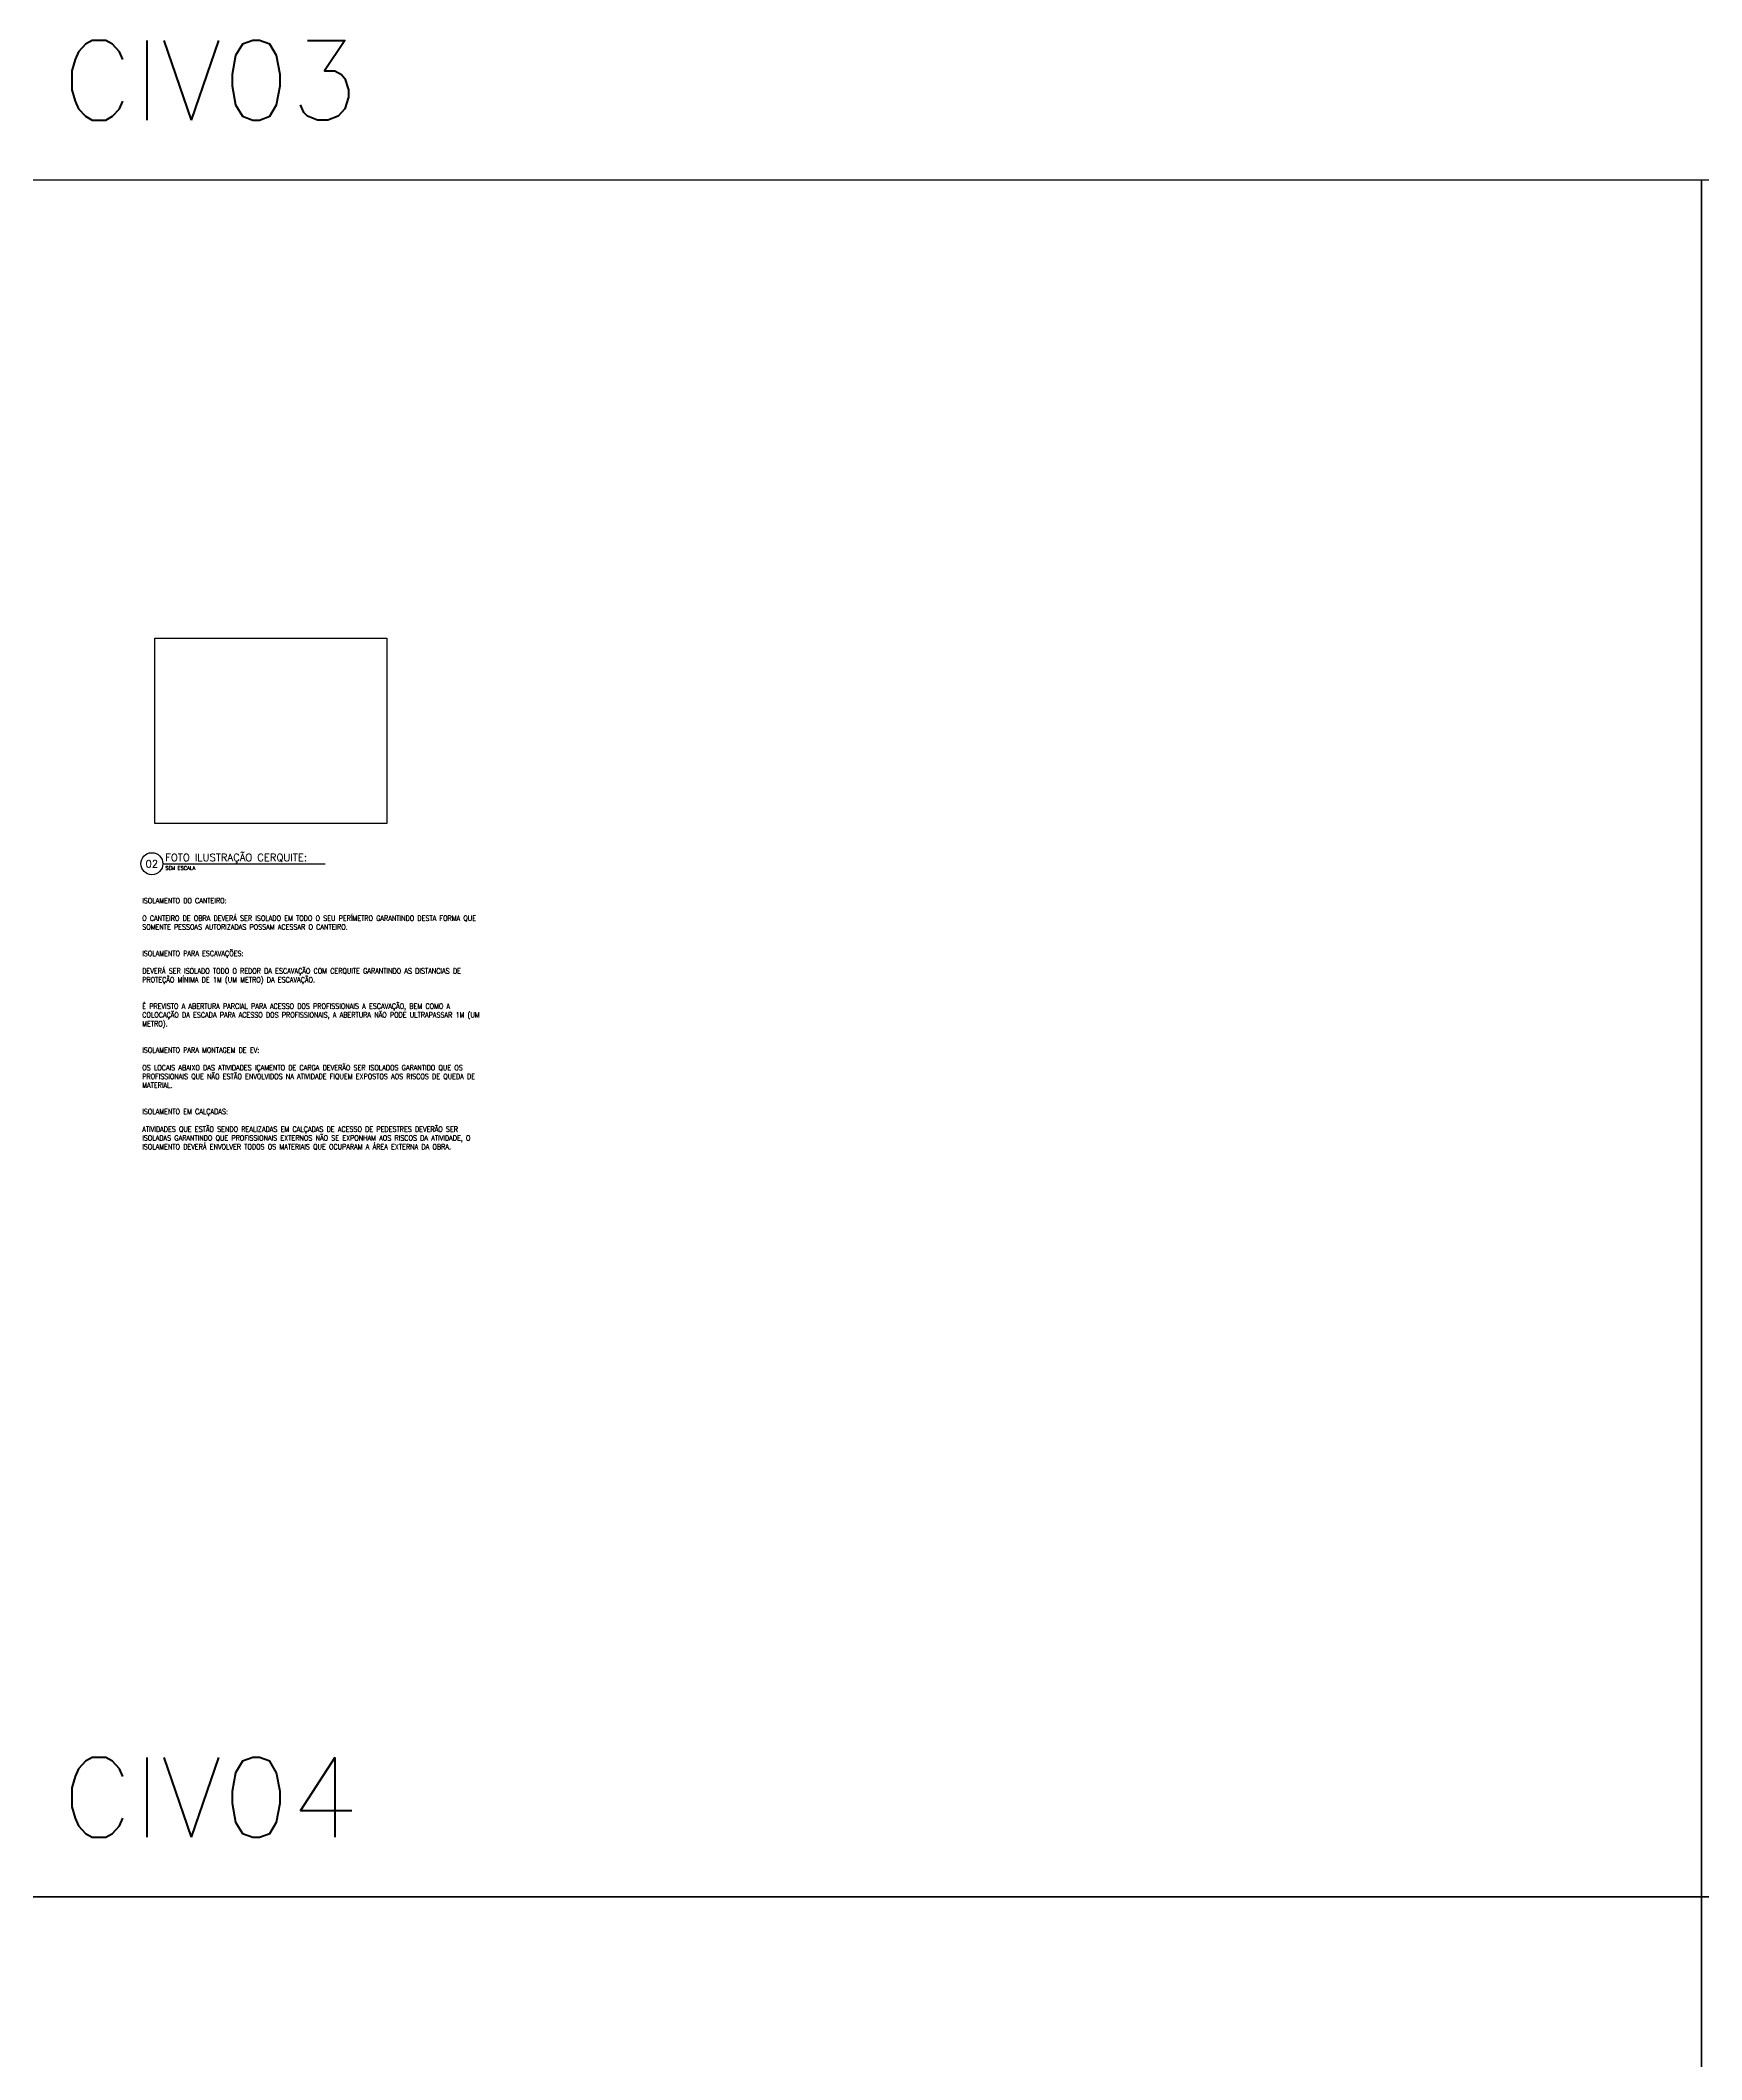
# Model space of a CAD drawing. Header units: inches. Extents: x -7660 to 802, y -193 to 3.
# Drawn here: x 303.4 to 353.4, y -125.9 to -65.2 of the extents above; entities that cross this region are included whole.
import ezdxf
from ezdxf.enums import TextEntityAlignment as Align

# ---------------------------------------------------------------- set-up
doc = ezdxf.new("R2010")
doc.units = ezdxf.units.IN
doc.header["$MEASUREMENT"] = 0
for name, color, linetype in [('_A INSTALAR__', 10, 'Continuous'), ('Indic_Exec', 10, 'Continuous'), ('INDICACAO', 1, 'Continuous'), ('indicação', 7, 'Continuous')]:
    doc.layers.add(name, color=color, linetype=linetype)
doc.styles.add('CIV-COTAS-1', font='simplex.shx', dxfattribs={"width": 0.8})
doc.styles.add('ROMANS', font='romans.shx', dxfattribs={"height": 10})

# ---------------------------------------------------------------- blocks, each defined once
blk = doc.blocks.new('*U176')
at = {"color": 0}
blk.add_line((450, 0), (7089, 0), dxfattribs=at)
blk.add_circle((0, 0), 450, dxfattribs=at)
at = {"layer": 'Indic_Exec', "color": 4, "style": 'ROMANS'}
blk.add_attdef('00', text='', height=300, dxfattribs=at).set_placement((0, 0), align=Align.MIDDLE)
blk.add_attdef('TÍTULO', (547, 110), '', height=300, dxfattribs=at)
at = {"layer": 'Indic_Exec', "color": 2, "style": 'ROMANS'}
blk.add_attdef('ESCALA', (547, -251), '', height=150, dxfattribs=at)

msp = doc.modelspace()

# ---------------------------------------------------------------- linework, layer by layer
at = {"color": 3}
for points in [[(263.69033, -69.3577), (353.42924, -69.3577), (353.42924, -121.04888), (263.69033, -121.04888)], [(353.42924, -69.3577), (443.16814, -69.3577), (443.16814, -121.04888), (353.42924, -121.04888)], [(263.69033, -121.04888), (353.42924, -121.04888), (353.42924, -192.61801), (263.69033, -192.61801)], [(353.42924, -121.04888), (443.16814, -121.04888), (443.16814, -156.83345), (353.42924, -156.83345)]]:
    msp.add_lwpolyline(points, close=True, dxfattribs=at)
msp.add_lwpolyline([(306.85145, -83.15801), (313.83873, -83.15801), (313.83873, -88.73408), (306.85145, -88.73408)], close=True)

# ---------------------------------------------------------------- block references
at = {"layer": 'indicação', "color": 4, "lineweight": 5, "xscale": 0.0007357085069532576, "yscale": 0.0007357085069532576, "zscale": 0.0007357085069532576}
msp.add_blockref('*U176', (306.76698, -89.9461, -1825.16887), dxfattribs=at).add_auto_attribs({'00': '02', 'TÍTULO': 'FOTO ILUSTRAÇÃO CERQUITE: ', 'ESCALA': 'SEM ESCALA'})

# ---------------------------------------------------------------- texts
at = {"layer": '_A INSTALAR__', "lineweight": 0, "insert": (306.47666, -90.97761), "char_height": 0.158737532, "width": 9.9584296, "attachment_point": 1, "style": 'CIV-COTAS-1'}
msp.add_mtext('ISOLAMENTO DO CANTEIRO:^J^JO CANTEIRO DE OBRA DEVERÁ SER ISOLADO EM TODO O SEU PERÍMETRO GARANTINDO DESTA FORMA QUE SOMENTE PESSOAS AUTORIZADAS POSSAM ACESSAR O CANTEIRO.^J^J\\~^JISOLAMENTO PARA ESCAVAÇÕES:^J^JDEVERÁ SER ISOLADO TODO O REDOR DA ESCAVAÇÃO COM CERQUITE GARANTINDO AS DISTANCIAS DE PROTEÇÃO MÍNIMA DE 1M (UM METRO) DA ESCAVAÇÃO.^J^J^JÉ PREVISTO A ABERTURA PARCIAL\\~PARA ACESSO DOS PROFISSIONAIS A ESCAVAÇÃO, BEM COMO A COLOCAÇÃO DA ESCADA PARA ACESSO DOS PROFISSIONAIS, A ABERTURA NÃO PODE ULTRAPASSAR 1M (UM METRO).^J^J^JISOLAMENTO PARA MONTAGEM DE EV:^J^JOS LOCAIS ABAIXO DAS ATIVIDADES IÇAMENTO DE CARGA DEVERÃO SER ISOLADOS GARANTIDO QUE OS PROFISSIONAIS QUE NÃO ESTÃO ENVOLVIDOS NA ATIVIDADE FIQUEM EXPOSTOS AOS RISCOS DE QUEDA DE MATERIAL.^J\\~^J^JISOLAMENTO EM CALÇADAS:^J^JATIVIDADES QUE ESTÃO SENDO REALIZADAS EM CALÇADAS DE ACESSO DE PEDESTRES DEVERÃO SER ISOLADAS GARANTINDO QUE PROFISSIONAIS EXTERNOS NÃO SE EXPONHAM AOS RISCOS DA ATIVIDADE, O ISOLAMENTO DEVERÁ ENVOLVER TODOS OS MATERIAIS QUE OCUPARAM A ÁREA EXTERNA DA OBRA.', dxfattribs=at)
at = {"layer": 'INDICACAO', "color": 8, "char_height": 2.4, "width": 19.4018247, "attachment_point": 1, "style": 'ROMANS'}
for s, insert in [('CIV03', (304.0434, -65.15993)), ('CIV04', (304.0434, -116.85112))]:
    msp.add_mtext(s, dxfattribs=dict(at, insert=insert))

doc.saveas('drawing.dxf')
